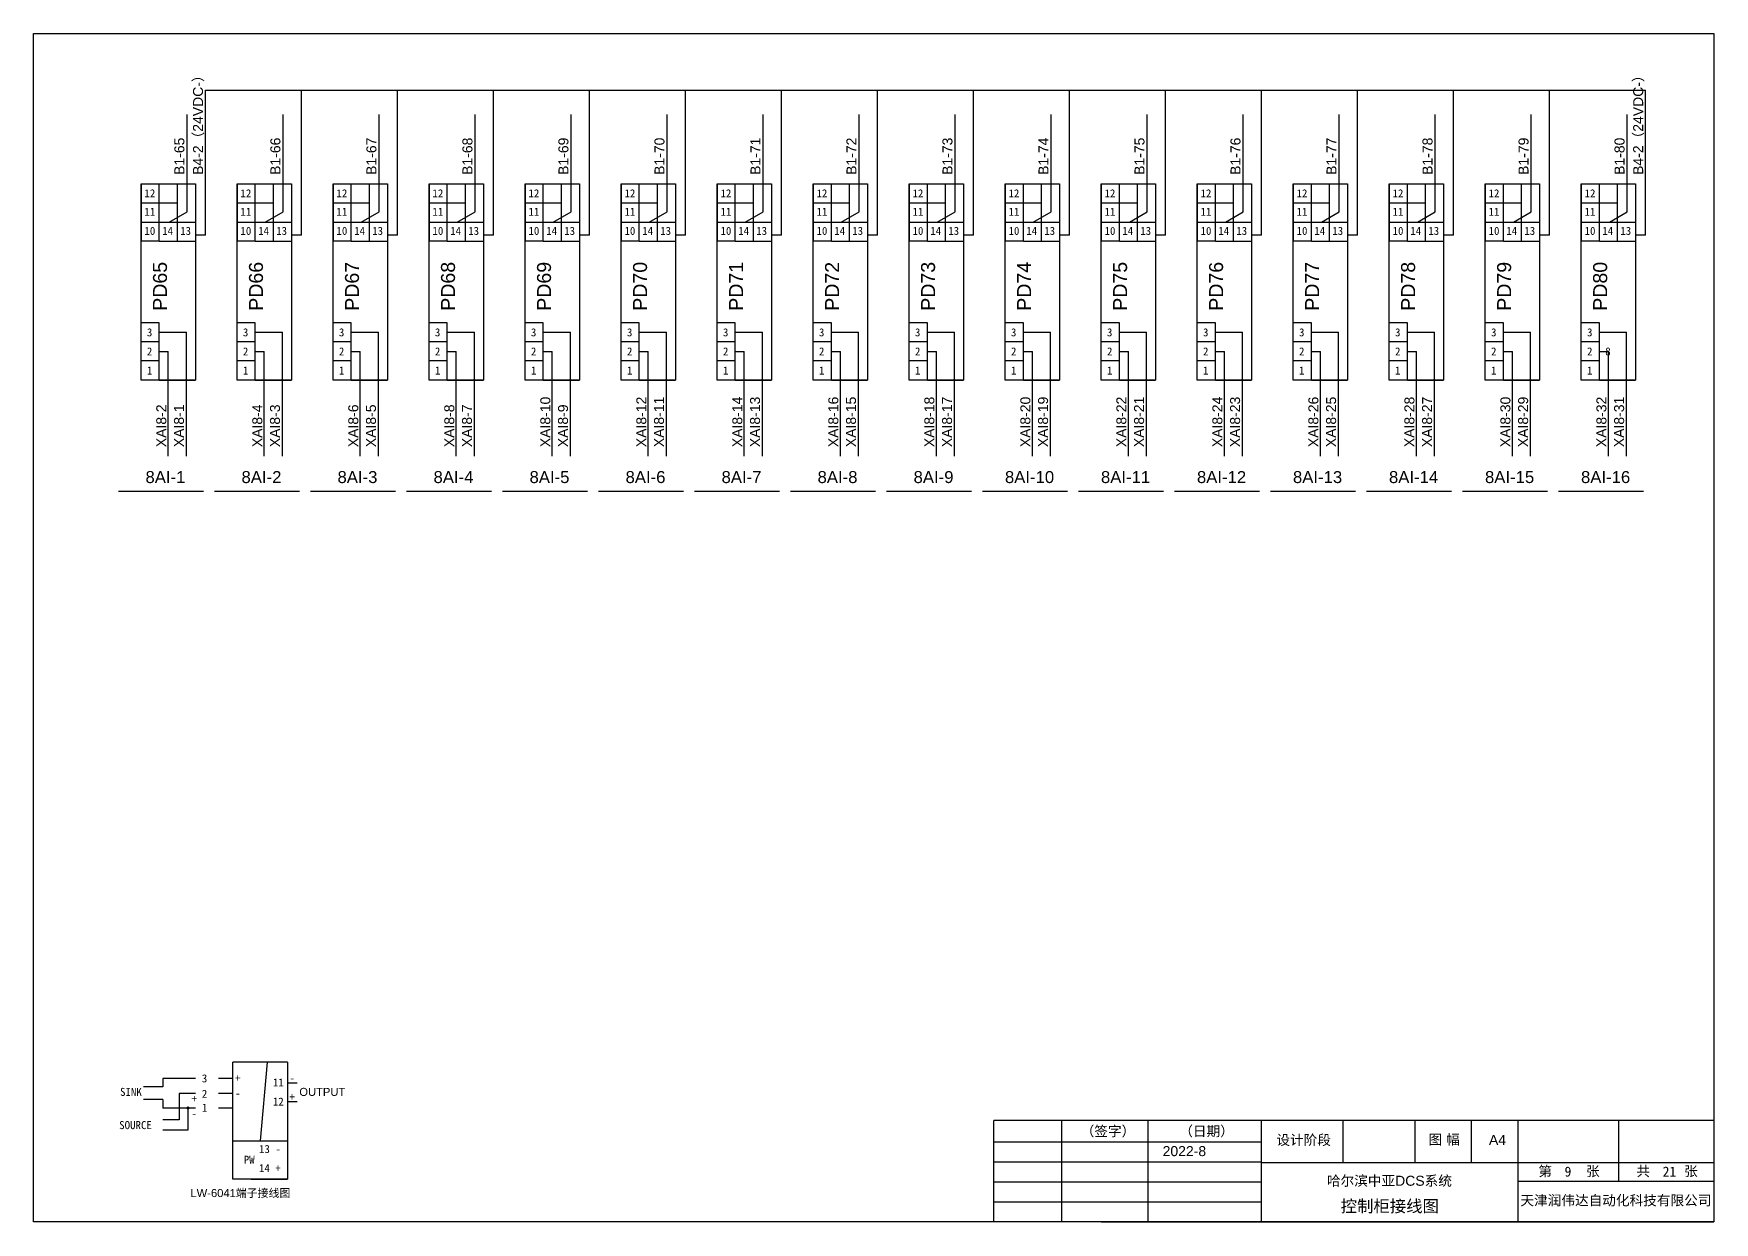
# Model space of a CAD drawing. Extents: x -156069 to -122631, y 9787 to 31117.
# Drawn here: x -146323 to -142122, y 16915 to 19887 of the extents above; entities that cross this region are included whole.
import ezdxf
from ezdxf.enums import TextEntityAlignment as Align

# ---------------------------------------------------------------- set-up
doc = ezdxf.new("R2010")
doc.units = 0
doc.layers.get('0').update_dxf_attribs({"linetype": 'CONTINUOUS'})
doc.layers.add('1', color=143, linetype='CONTINUOUS')
doc.layers.add('TEXT', color=3, linetype='CONTINUOUS')
doc.styles.add('Arial', font='arial.ttf')
doc.styles.get("Standard").update_dxf_attribs({"font": ''})
doc.styles.get('Standard').set_extended_font_data('SimSun')

msp = doc.modelspace()

# ---------------------------------------------------------------- linework, layer by layer
for p, q in [((-145893.85818, 19383.08503), (-145893.85818, 19745.65428)), ((-145893.85818, 19745.65428), (-142293.85818, 19745.65428)), ((-145653.85818, 19383.08503), (-145653.85818, 19745.65428)), ((-145413.85818, 19383.08503), (-145413.85818, 19745.65428)), ((-145173.85818, 19383.08503), (-145173.85818, 19745.65428)), ((-144933.85818, 19383.08503), (-144933.85818, 19745.65428)), ((-144693.85818, 19383.08503), (-144693.85818, 19745.65428)), ((-144453.85818, 19383.08503), (-144453.85818, 19745.65428)), ((-144213.85818, 19383.08503), (-144213.85818, 19745.65428)), ((-143973.85818, 19383.08503), (-143973.85818, 19745.65428)), ((-143733.85818, 19383.08503), (-143733.85818, 19745.65428)), ((-143493.85818, 19383.08503), (-143493.85818, 19745.65428)), ((-143253.85818, 19383.08503), (-143253.85818, 19745.65428)), ((-143013.85818, 19383.08503), (-143013.85818, 19745.65428)), ((-142773.85818, 19383.08503), (-142773.85818, 19745.65428)), ((-142533.85818, 19383.08503), (-142533.85818, 19745.65428)), ((-142293.85818, 19383.08503), (-142293.85818, 19745.65428)), ((-145939.46613, 19441.32991), (-145939.46613, 19684.66827)), ((-145699.46613, 19441.32991), (-145699.46613, 19684.66827)), ((-145459.46613, 19441.32991), (-145459.46613, 19684.66827)), ((-145219.46613, 19441.32991), (-145219.46613, 19684.66827)), ((-144979.46613, 19441.32991), (-144979.46613, 19684.66827)), ((-144739.46613, 19441.32991), (-144739.46613, 19684.66827)), ((-144499.46613, 19441.32991), (-144499.46613, 19684.66827)), ((-144259.46613, 19441.32991), (-144259.46613, 19684.66827)), ((-144019.46613, 19441.32991), (-144019.46613, 19684.66827)), ((-143779.46613, 19441.32991), (-143779.46613, 19684.66827)), ((-143539.46613, 19441.32991), (-143539.46613, 19684.66827)), ((-143299.46613, 19441.32991), (-143299.46613, 19684.66827)), ((-143059.46613, 19441.32991), (-143059.46613, 19684.66827)), ((-142819.46613, 19441.32991), (-142819.46613, 19684.66827)), ((-142579.46613, 19441.32991), (-142579.46613, 19684.66827)), ((-142339.46613, 19441.32991), (-142339.46613, 19684.66827)), ((-145984.32662, 19415.59382), (-145939.46613, 19441.32991)), ((-145744.32662, 19415.59382), (-145699.46613, 19441.32991)), ((-145504.32662, 19415.59382), (-145459.46613, 19441.32991)), ((-145264.32662, 19415.59382), (-145219.46613, 19441.32991)), ((-145024.32662, 19415.59382), (-144979.46613, 19441.32991)), ((-144784.32662, 19415.59382), (-144739.46613, 19441.32991)), ((-144544.32662, 19415.59382), (-144499.46613, 19441.32991)), ((-144304.32662, 19415.59382), (-144259.46613, 19441.32991)), ((-144064.32662, 19415.59382), (-144019.46613, 19441.32991)), ((-143824.32662, 19415.59382), (-143779.46613, 19441.32991)), ((-143584.32662, 19415.59382), (-143539.46613, 19441.32991)), ((-143344.32662, 19415.59382), (-143299.46613, 19441.32991)), ((-143104.32662, 19415.59382), (-143059.46613, 19441.32991)), ((-142864.32662, 19415.59382), (-142819.46613, 19441.32991)), ((-142624.32662, 19415.59382), (-142579.46613, 19441.32991)), ((-142384.32662, 19415.59382), (-142339.46613, 19441.32991)), ((-145893.85818, 19383.08503), (-145918.33786, 19383.08503)), ((-145653.85818, 19383.08503), (-145678.33786, 19383.08503)), ((-145413.85818, 19383.08503), (-145438.33786, 19383.08503)), ((-145173.85818, 19383.08503), (-145198.33786, 19383.08503)), ((-144933.85818, 19383.08503), (-144958.33786, 19383.08503)), ((-144693.85818, 19383.08503), (-144718.33786, 19383.08503)), ((-144453.85818, 19383.08503), (-144478.33786, 19383.08503)), ((-144213.85818, 19383.08503), (-144238.33786, 19383.08503)), ((-143973.85818, 19383.08503), (-143998.33786, 19383.08503)), ((-143733.85818, 19383.08503), (-143758.33786, 19383.08503)), ((-143493.85818, 19383.08503), (-143518.33786, 19383.08503)), ((-143253.85818, 19383.08503), (-143278.33786, 19383.08503)), ((-143013.85818, 19383.08503), (-143038.33786, 19383.08503)), ((-142773.85818, 19383.08503), (-142798.33786, 19383.08503)), ((-142533.85818, 19383.08503), (-142558.33786, 19383.08503)), ((-142293.85818, 19383.08503), (-142318.33786, 19383.08503)), ((-146009.80574, 19140.02792), (-145941.14169, 19140.02792)), ((-145941.14169, 18830.63491), (-145941.14169, 19140.02792)), ((-145769.80574, 19140.02792), (-145701.14169, 19140.02792)), ((-145701.14169, 18830.63491), (-145701.14169, 19140.02792)), ((-145529.80574, 19140.02792), (-145461.14169, 19140.02792)), ((-145461.14169, 18830.63491), (-145461.14169, 19140.02792)), ((-145289.80574, 19140.02792), (-145221.14169, 19140.02792)), ((-145221.14169, 18830.63491), (-145221.14169, 19140.02792)), ((-145049.80574, 19140.02792), (-144981.14169, 19140.02792)), ((-144981.14169, 18830.63491), (-144981.14169, 19140.02792)), ((-144809.80574, 19140.02792), (-144741.14169, 19140.02792)), ((-144741.14169, 18830.63491), (-144741.14169, 19140.02792)), ((-144569.80574, 19140.02792), (-144501.14169, 19140.02792)), ((-144501.14169, 18830.63491), (-144501.14169, 19140.02792)), ((-144329.80574, 19140.02792), (-144261.14169, 19140.02792)), ((-144261.14169, 18830.63491), (-144261.14169, 19140.02792)), ((-144089.80574, 19140.02792), (-144021.14169, 19140.02792)), ((-144021.14169, 18830.63491), (-144021.14169, 19140.02792)), ((-143849.80574, 19140.02792), (-143781.14169, 19140.02792)), ((-143781.14169, 18830.63491), (-143781.14169, 19140.02792)), ((-143609.80574, 19140.02792), (-143541.14169, 19140.02792)), ((-143541.14169, 18830.63491), (-143541.14169, 19140.02792)), ((-143369.80574, 19140.02792), (-143301.14169, 19140.02792)), ((-143301.14169, 18830.63491), (-143301.14169, 19140.02792)), ((-143129.80574, 19140.02792), (-143061.14169, 19140.02792)), ((-143061.14169, 18830.63491), (-143061.14169, 19140.02792)), ((-142889.80574, 19140.02792), (-142821.14169, 19140.02792)), ((-142821.14169, 18830.63491), (-142821.14169, 19140.02792)), ((-142649.80574, 19140.02792), (-142581.14169, 19140.02792)), ((-142581.14169, 18830.63491), (-142581.14169, 19140.02792)), ((-142409.80574, 19140.02792), (-142341.14169, 19140.02792)), ((-142341.14169, 18830.63491), (-142341.14169, 19140.02792)), ((-146009.24983, 19092.22886), (-145986.74983, 19092.22886)), ((-145986.74983, 18830.63491), (-145986.74983, 19092.22886)), ((-145769.24983, 19092.22886), (-145746.74983, 19092.22886)), ((-145746.74983, 18830.63491), (-145746.74983, 19092.22886)), ((-145529.24983, 19092.22886), (-145506.74983, 19092.22886)), ((-145506.74983, 18830.63491), (-145506.74983, 19092.22886)), ((-145289.24983, 19092.22886), (-145266.74983, 19092.22886)), ((-145266.74983, 18830.63491), (-145266.74983, 19092.22886)), ((-145049.24983, 19092.22886), (-145026.74983, 19092.22886)), ((-145026.74983, 18830.63491), (-145026.74983, 19092.22886)), ((-144809.24983, 19092.22886), (-144786.74983, 19092.22886)), ((-144786.74983, 18830.63491), (-144786.74983, 19092.22886)), ((-144569.24983, 19092.22886), (-144546.74983, 19092.22886)), ((-144546.74983, 18830.63491), (-144546.74983, 19092.22886)), ((-144329.24983, 19092.22886), (-144306.74983, 19092.22886)), ((-144306.74983, 18830.63491), (-144306.74983, 19092.22886)), ((-144089.24983, 19092.22886), (-144066.74983, 19092.22886)), ((-144066.74983, 18830.63491), (-144066.74983, 19092.22886)), ((-143849.24983, 19092.22886), (-143826.74983, 19092.22886)), ((-143826.74983, 18830.63491), (-143826.74983, 19092.22886)), ((-143609.24983, 19092.22886), (-143586.74983, 19092.22886)), ((-143586.74983, 18830.63491), (-143586.74983, 19092.22886)), ((-143369.24983, 19092.22886), (-143346.74983, 19092.22886)), ((-143346.74983, 18830.63491), (-143346.74983, 19092.22886)), ((-143129.24983, 19092.22886), (-143106.74983, 19092.22886)), ((-143106.74983, 18830.63491), (-143106.74983, 19092.22886)), ((-142889.24983, 19092.22886), (-142866.74983, 19092.22886)), ((-142866.74983, 18830.63491), (-142866.74983, 19092.22886)), ((-142649.24983, 19092.22886), (-142626.74983, 19092.22886)), ((-142626.74983, 18830.63491), (-142626.74983, 19092.22886)), ((-142409.24983, 19092.22886), (-142386.74983, 19092.22886)), ((-142386.74983, 18830.63491), (-142386.74983, 19092.22886)), ((-146111.41248, 18743.03828), (-145898.85109, 18743.03828)), ((-145871.41248, 18743.03828), (-145658.85109, 18743.03828)), ((-145631.41248, 18743.03828), (-145418.85109, 18743.03828)), ((-145391.41248, 18743.03828), (-145178.85109, 18743.03828)), ((-145151.41248, 18743.03828), (-144938.85109, 18743.03828)), ((-144911.41248, 18743.03828), (-144698.85109, 18743.03828)), ((-144671.41248, 18743.03828), (-144458.85109, 18743.03828)), ((-144431.41248, 18743.03828), (-144218.85109, 18743.03828)), ((-144191.41248, 18743.03828), (-143978.85109, 18743.03828)), ((-143951.41248, 18743.03828), (-143738.85109, 18743.03828)), ((-143711.41248, 18743.03828), (-143498.85109, 18743.03828)), ((-143471.41248, 18743.03828), (-143258.85109, 18743.03828)), ((-143231.41248, 18743.03828), (-143018.85109, 18743.03828)), ((-142991.41248, 18743.03828), (-142778.85109, 18743.03828)), ((-142751.41248, 18743.03828), (-142538.85109, 18743.03828)), ((-142511.41248, 18743.03828), (-142298.85109, 18743.03828)), ((-145739.31183, 17315.34904), (-145757.02937, 17118.88855)), ((-145918.8701, 17274.91298), (-145999.98618, 17274.91298)), ((-145999.98618, 17274.91298), (-145999.98618, 17253.99851)), ((-145825.13742, 17274.91298), (-145861.3993, 17274.91298)), ((-145999.98618, 17253.99851), (-146048.61495, 17253.99851)), ((-145999.98618, 17253.99851), (-145999.98618, 17253.99851)), ((-145918.8701, 17237.58731), (-145959.31477, 17237.58731)), ((-145959.31477, 17237.58731), (-145959.31477, 17171.87147)), ((-145825.13742, 17237.58731), (-145861.3993, 17237.58731)), ((-145664.13772, 17263.49288), (-145688.6174, 17263.49288)), ((-145999.98618, 17221.9538), (-146048.61495, 17221.9538)), ((-145999.98618, 17221.9538), (-145999.98618, 17201.03933)), ((-145918.8701, 17201.03933), (-145999.98618, 17201.03933)), ((-145937.43774, 17201.03933), (-145937.43774, 17145.37875)), ((-145825.13742, 17201.03933), (-145861.3993, 17201.03933)), ((-145664.13772, 17216.67729), (-145688.6174, 17216.67729)), ((-145959.31477, 17171.87147), (-145999.98618, 17171.87147)), ((-145937.43774, 17145.37875), (-145999.98618, 17145.37875)), ((-145825.13742, 17118.88855), (-145688.92133, 17118.88855))]:
    msp.add_line(p, q)
at = {"color": 1}
for p, q in [((-146054.85787, 19511.19195), (-146054.85787, 19463.39289)), ((-146054.85787, 19020.53027), (-146054.85787, 19511.19195)), ((-146054.85787, 19511.19195), (-145918.64178, 19511.19195)), ((-146009.24983, 19463.39289), (-146009.24983, 19511.19195)), ((-145963.64178, 19367.79476), (-145963.64178, 19511.19195)), ((-145918.64178, 19511.19195), (-145918.64178, 19020.53027)), ((-145814.85787, 19511.19195), (-145814.85787, 19463.39289)), ((-145814.85787, 19020.53027), (-145814.85787, 19511.19195)), ((-145814.85787, 19511.19195), (-145678.64178, 19511.19195)), ((-145769.24983, 19463.39289), (-145769.24983, 19511.19195)), ((-145723.64178, 19367.79476), (-145723.64178, 19511.19195)), ((-145678.64178, 19511.19195), (-145678.64178, 19020.53027)), ((-145574.85787, 19511.19195), (-145574.85787, 19463.39289)), ((-145574.85787, 19020.53027), (-145574.85787, 19511.19195)), ((-145574.85787, 19511.19195), (-145438.64178, 19511.19195)), ((-145529.24983, 19463.39289), (-145529.24983, 19511.19195)), ((-145483.64178, 19367.79476), (-145483.64178, 19511.19195)), ((-145438.64178, 19511.19195), (-145438.64178, 19020.53027)), ((-145334.85787, 19511.19195), (-145334.85787, 19463.39289)), ((-145334.85787, 19020.53027), (-145334.85787, 19511.19195)), ((-145334.85787, 19511.19195), (-145198.64178, 19511.19195)), ((-145289.24983, 19463.39289), (-145289.24983, 19511.19195)), ((-145243.64178, 19367.79476), (-145243.64178, 19511.19195)), ((-145198.64178, 19511.19195), (-145198.64178, 19020.53027)), ((-145094.85787, 19511.19195), (-145094.85787, 19463.39289)), ((-145094.85787, 19020.53027), (-145094.85787, 19511.19195)), ((-145094.85787, 19511.19195), (-144958.64178, 19511.19195)), ((-145049.24983, 19463.39289), (-145049.24983, 19511.19195)), ((-145003.64178, 19367.79476), (-145003.64178, 19511.19195)), ((-144958.64178, 19511.19195), (-144958.64178, 19020.53027)), ((-144854.85787, 19511.19195), (-144854.85787, 19463.39289)), ((-144854.85787, 19020.53027), (-144854.85787, 19511.19195)), ((-144854.85787, 19511.19195), (-144718.64178, 19511.19195)), ((-144809.24983, 19463.39289), (-144809.24983, 19511.19195)), ((-144763.64178, 19367.79476), (-144763.64178, 19511.19195)), ((-144718.64178, 19511.19195), (-144718.64178, 19020.53027)), ((-144614.85787, 19511.19195), (-144614.85787, 19463.39289)), ((-144614.85787, 19020.53027), (-144614.85787, 19511.19195)), ((-144614.85787, 19511.19195), (-144478.64178, 19511.19195)), ((-144569.24983, 19463.39289), (-144569.24983, 19511.19195)), ((-144523.64178, 19367.79476), (-144523.64178, 19511.19195)), ((-144478.64178, 19511.19195), (-144478.64178, 19020.53027)), ((-144374.85787, 19511.19195), (-144374.85787, 19463.39289)), ((-144374.85787, 19020.53027), (-144374.85787, 19511.19195)), ((-144374.85787, 19511.19195), (-144238.64178, 19511.19195)), ((-144329.24983, 19463.39289), (-144329.24983, 19511.19195)), ((-144283.64178, 19367.79476), (-144283.64178, 19511.19195)), ((-144238.64178, 19511.19195), (-144238.64178, 19020.53027)), ((-144134.85787, 19511.19195), (-144134.85787, 19463.39289)), ((-144134.85787, 19020.53027), (-144134.85787, 19511.19195)), ((-144134.85787, 19511.19195), (-143998.64178, 19511.19195)), ((-144089.24983, 19463.39289), (-144089.24983, 19511.19195)), ((-144043.64178, 19367.79476), (-144043.64178, 19511.19195)), ((-143998.64178, 19511.19195), (-143998.64178, 19020.53027)), ((-143894.85787, 19511.19195), (-143894.85787, 19463.39289)), ((-143894.85787, 19020.53027), (-143894.85787, 19511.19195)), ((-143894.85787, 19511.19195), (-143758.64178, 19511.19195)), ((-143849.24983, 19463.39289), (-143849.24983, 19511.19195)), ((-143803.64178, 19367.79476), (-143803.64178, 19511.19195)), ((-143758.64178, 19511.19195), (-143758.64178, 19020.53027)), ((-143654.85787, 19511.19195), (-143654.85787, 19463.39289)), ((-143654.85787, 19020.53027), (-143654.85787, 19511.19195)), ((-143654.85787, 19511.19195), (-143518.64178, 19511.19195)), ((-143609.24983, 19463.39289), (-143609.24983, 19511.19195)), ((-143563.64178, 19367.79476), (-143563.64178, 19511.19195)), ((-143518.64178, 19511.19195), (-143518.64178, 19020.53027)), ((-143414.85787, 19511.19195), (-143414.85787, 19463.39289)), ((-143414.85787, 19020.53027), (-143414.85787, 19511.19195)), ((-143414.85787, 19511.19195), (-143278.64178, 19511.19195)), ((-143369.24983, 19463.39289), (-143369.24983, 19511.19195)), ((-143323.64178, 19367.79476), (-143323.64178, 19511.19195)), ((-143278.64178, 19511.19195), (-143278.64178, 19020.53027)), ((-143174.85787, 19511.19195), (-143174.85787, 19463.39289)), ((-143174.85787, 19020.53027), (-143174.85787, 19511.19195)), ((-143174.85787, 19511.19195), (-143038.64178, 19511.19195)), ((-143129.24983, 19463.39289), (-143129.24983, 19511.19195)), ((-143083.64178, 19367.79476), (-143083.64178, 19511.19195)), ((-143038.64178, 19511.19195), (-143038.64178, 19020.53027)), ((-142934.85787, 19511.19195), (-142934.85787, 19463.39289)), ((-142934.85787, 19020.53027), (-142934.85787, 19511.19195)), ((-142934.85787, 19511.19195), (-142798.64178, 19511.19195)), ((-142889.24983, 19463.39289), (-142889.24983, 19511.19195)), ((-142843.64178, 19367.79476), (-142843.64178, 19511.19195)), ((-142798.64178, 19511.19195), (-142798.64178, 19020.53027)), ((-142694.85787, 19511.19195), (-142694.85787, 19463.39289)), ((-142694.85787, 19020.53027), (-142694.85787, 19511.19195)), ((-142694.85787, 19511.19195), (-142558.64178, 19511.19195)), ((-142649.24983, 19463.39289), (-142649.24983, 19511.19195)), ((-142603.64178, 19367.79476), (-142603.64178, 19511.19195)), ((-142558.64178, 19511.19195), (-142558.64178, 19020.53027)), ((-142454.85787, 19511.19195), (-142454.85787, 19463.39289)), ((-142454.85787, 19020.53027), (-142454.85787, 19511.19195)), ((-142454.85787, 19511.19195), (-142318.64178, 19511.19195)), ((-142409.24983, 19463.39289), (-142409.24983, 19511.19195)), ((-142363.64178, 19367.79476), (-142363.64178, 19511.19195)), ((-142318.64178, 19511.19195), (-142318.64178, 19020.53027)), ((-146054.85787, 19463.39289), (-146054.85787, 19367.79476)), ((-146054.85787, 19463.39289), (-146009.24983, 19463.39289)), ((-146009.24983, 19367.79476), (-146009.24983, 19463.39289)), ((-146009.24983, 19463.39289), (-145963.64178, 19463.39289)), ((-145814.85787, 19463.39289), (-145814.85787, 19367.79476)), ((-145814.85787, 19463.39289), (-145769.24983, 19463.39289)), ((-145769.24983, 19367.79476), (-145769.24983, 19463.39289)), ((-145769.24983, 19463.39289), (-145723.64178, 19463.39289)), ((-145574.85787, 19463.39289), (-145574.85787, 19367.79476)), ((-145574.85787, 19463.39289), (-145529.24983, 19463.39289)), ((-145529.24983, 19367.79476), (-145529.24983, 19463.39289)), ((-145529.24983, 19463.39289), (-145483.64178, 19463.39289)), ((-145334.85787, 19463.39289), (-145334.85787, 19367.79476)), ((-145334.85787, 19463.39289), (-145289.24983, 19463.39289)), ((-145289.24983, 19367.79476), (-145289.24983, 19463.39289)), ((-145289.24983, 19463.39289), (-145243.64178, 19463.39289)), ((-145094.85787, 19463.39289), (-145094.85787, 19367.79476)), ((-145094.85787, 19463.39289), (-145049.24983, 19463.39289)), ((-145049.24983, 19367.79476), (-145049.24983, 19463.39289)), ((-145049.24983, 19463.39289), (-145003.64178, 19463.39289)), ((-144854.85787, 19463.39289), (-144854.85787, 19367.79476)), ((-144854.85787, 19463.39289), (-144809.24983, 19463.39289)), ((-144809.24983, 19367.79476), (-144809.24983, 19463.39289)), ((-144809.24983, 19463.39289), (-144763.64178, 19463.39289)), ((-144614.85787, 19463.39289), (-144614.85787, 19367.79476)), ((-144614.85787, 19463.39289), (-144569.24983, 19463.39289)), ((-144569.24983, 19367.79476), (-144569.24983, 19463.39289)), ((-144569.24983, 19463.39289), (-144523.64178, 19463.39289)), ((-144374.85787, 19463.39289), (-144374.85787, 19367.79476)), ((-144374.85787, 19463.39289), (-144329.24983, 19463.39289)), ((-144329.24983, 19367.79476), (-144329.24983, 19463.39289)), ((-144329.24983, 19463.39289), (-144283.64178, 19463.39289)), ((-144134.85787, 19463.39289), (-144134.85787, 19367.79476)), ((-144134.85787, 19463.39289), (-144089.24983, 19463.39289)), ((-144089.24983, 19367.79476), (-144089.24983, 19463.39289)), ((-144089.24983, 19463.39289), (-144043.64178, 19463.39289)), ((-143894.85787, 19463.39289), (-143894.85787, 19367.79476)), ((-143894.85787, 19463.39289), (-143849.24983, 19463.39289)), ((-143849.24983, 19367.79476), (-143849.24983, 19463.39289)), ((-143849.24983, 19463.39289), (-143803.64178, 19463.39289)), ((-143654.85787, 19463.39289), (-143654.85787, 19367.79476)), ((-143654.85787, 19463.39289), (-143609.24983, 19463.39289)), ((-143609.24983, 19367.79476), (-143609.24983, 19463.39289)), ((-143609.24983, 19463.39289), (-143563.64178, 19463.39289)), ((-143414.85787, 19463.39289), (-143414.85787, 19367.79476)), ((-143414.85787, 19463.39289), (-143369.24983, 19463.39289)), ((-143369.24983, 19367.79476), (-143369.24983, 19463.39289)), ((-143369.24983, 19463.39289), (-143323.64178, 19463.39289)), ((-143174.85787, 19463.39289), (-143174.85787, 19367.79476)), ((-143174.85787, 19463.39289), (-143129.24983, 19463.39289)), ((-143129.24983, 19367.79476), (-143129.24983, 19463.39289)), ((-143129.24983, 19463.39289), (-143083.64178, 19463.39289)), ((-142934.85787, 19463.39289), (-142934.85787, 19367.79476)), ((-142934.85787, 19463.39289), (-142889.24983, 19463.39289)), ((-142889.24983, 19367.79476), (-142889.24983, 19463.39289)), ((-142889.24983, 19463.39289), (-142843.64178, 19463.39289)), ((-142694.85787, 19463.39289), (-142694.85787, 19367.79476)), ((-142694.85787, 19463.39289), (-142649.24983, 19463.39289)), ((-142649.24983, 19367.79476), (-142649.24983, 19463.39289)), ((-142649.24983, 19463.39289), (-142603.64178, 19463.39289)), ((-142454.85787, 19463.39289), (-142454.85787, 19367.79476)), ((-142454.85787, 19463.39289), (-142409.24983, 19463.39289)), ((-142409.24983, 19367.79476), (-142409.24983, 19463.39289)), ((-142409.24983, 19463.39289), (-142363.64178, 19463.39289)), ((-146054.85787, 19415.59382), (-146009.24983, 19415.59382)), ((-146009.24983, 19415.59382), (-145918.64178, 19415.59382)), ((-145814.85787, 19415.59382), (-145769.24983, 19415.59382)), ((-145769.24983, 19415.59382), (-145678.64178, 19415.59382)), ((-145574.85787, 19415.59382), (-145529.24983, 19415.59382)), ((-145529.24983, 19415.59382), (-145438.64178, 19415.59382)), ((-145334.85787, 19415.59382), (-145289.24983, 19415.59382)), ((-145289.24983, 19415.59382), (-145198.64178, 19415.59382)), ((-145094.85787, 19415.59382), (-145049.24983, 19415.59382)), ((-145049.24983, 19415.59382), (-144958.64178, 19415.59382)), ((-144854.85787, 19415.59382), (-144809.24983, 19415.59382)), ((-144809.24983, 19415.59382), (-144718.64178, 19415.59382)), ((-144614.85787, 19415.59382), (-144569.24983, 19415.59382)), ((-144569.24983, 19415.59382), (-144478.64178, 19415.59382)), ((-144374.85787, 19415.59382), (-144329.24983, 19415.59382)), ((-144329.24983, 19415.59382), (-144238.64178, 19415.59382)), ((-144134.85787, 19415.59382), (-144089.24983, 19415.59382)), ((-144089.24983, 19415.59382), (-143998.64178, 19415.59382)), ((-143894.85787, 19415.59382), (-143849.24983, 19415.59382)), ((-143849.24983, 19415.59382), (-143758.64178, 19415.59382)), ((-143654.85787, 19415.59382), (-143609.24983, 19415.59382)), ((-143609.24983, 19415.59382), (-143518.64178, 19415.59382)), ((-143414.85787, 19415.59382), (-143369.24983, 19415.59382)), ((-143369.24983, 19415.59382), (-143278.64178, 19415.59382)), ((-143174.85787, 19415.59382), (-143129.24983, 19415.59382)), ((-143129.24983, 19415.59382), (-143038.64178, 19415.59382)), ((-142934.85787, 19415.59382), (-142889.24983, 19415.59382)), ((-142889.24983, 19415.59382), (-142798.64178, 19415.59382)), ((-142694.85787, 19415.59382), (-142649.24983, 19415.59382)), ((-142649.24983, 19415.59382), (-142558.64178, 19415.59382)), ((-142454.85787, 19415.59382), (-142409.24983, 19415.59382)), ((-142409.24983, 19415.59382), (-142318.64178, 19415.59382)), ((-146009.24983, 19367.79476), (-146054.85787, 19367.79476)), ((-146009.24983, 19367.79476), (-145918.64178, 19367.79476)), ((-145769.24983, 19367.79476), (-145814.85787, 19367.79476)), ((-145769.24983, 19367.79476), (-145678.64178, 19367.79476)), ((-145529.24983, 19367.79476), (-145574.85787, 19367.79476)), ((-145529.24983, 19367.79476), (-145438.64178, 19367.79476)), ((-145289.24983, 19367.79476), (-145334.85787, 19367.79476)), ((-145289.24983, 19367.79476), (-145198.64178, 19367.79476)), ((-145049.24983, 19367.79476), (-145094.85787, 19367.79476)), ((-145049.24983, 19367.79476), (-144958.64178, 19367.79476)), ((-144809.24983, 19367.79476), (-144854.85787, 19367.79476)), ((-144809.24983, 19367.79476), (-144718.64178, 19367.79476)), ((-144569.24983, 19367.79476), (-144614.85787, 19367.79476)), ((-144569.24983, 19367.79476), (-144478.64178, 19367.79476)), ((-144329.24983, 19367.79476), (-144374.85787, 19367.79476)), ((-144329.24983, 19367.79476), (-144238.64178, 19367.79476)), ((-144089.24983, 19367.79476), (-144134.85787, 19367.79476)), ((-144089.24983, 19367.79476), (-143998.64178, 19367.79476)), ((-143849.24983, 19367.79476), (-143894.85787, 19367.79476)), ((-143849.24983, 19367.79476), (-143758.64178, 19367.79476)), ((-143609.24983, 19367.79476), (-143654.85787, 19367.79476)), ((-143609.24983, 19367.79476), (-143518.64178, 19367.79476)), ((-143369.24983, 19367.79476), (-143414.85787, 19367.79476)), ((-143369.24983, 19367.79476), (-143278.64178, 19367.79476)), ((-143129.24983, 19367.79476), (-143174.85787, 19367.79476)), ((-143129.24983, 19367.79476), (-143038.64178, 19367.79476)), ((-142889.24983, 19367.79476), (-142934.85787, 19367.79476)), ((-142889.24983, 19367.79476), (-142798.64178, 19367.79476)), ((-142649.24983, 19367.79476), (-142694.85787, 19367.79476)), ((-142649.24983, 19367.79476), (-142558.64178, 19367.79476)), ((-142409.24983, 19367.79476), (-142454.85787, 19367.79476)), ((-142409.24983, 19367.79476), (-142318.64178, 19367.79476)), ((-146009.24983, 19163.92745), (-146054.85787, 19163.92745)), ((-146054.85787, 19116.12839), (-146054.85787, 19163.92745)), ((-146009.24983, 19116.12839), (-146009.24983, 19163.92745)), ((-145769.24983, 19163.92745), (-145814.85787, 19163.92745)), ((-145814.85787, 19116.12839), (-145814.85787, 19163.92745)), ((-145769.24983, 19116.12839), (-145769.24983, 19163.92745)), ((-145529.24983, 19163.92745), (-145574.85787, 19163.92745)), ((-145574.85787, 19116.12839), (-145574.85787, 19163.92745)), ((-145529.24983, 19116.12839), (-145529.24983, 19163.92745)), ((-145289.24983, 19163.92745), (-145334.85787, 19163.92745)), ((-145334.85787, 19116.12839), (-145334.85787, 19163.92745)), ((-145289.24983, 19116.12839), (-145289.24983, 19163.92745)), ((-145049.24983, 19163.92745), (-145094.85787, 19163.92745)), ((-145094.85787, 19116.12839), (-145094.85787, 19163.92745)), ((-145049.24983, 19116.12839), (-145049.24983, 19163.92745)), ((-144809.24983, 19163.92745), (-144854.85787, 19163.92745)), ((-144854.85787, 19116.12839), (-144854.85787, 19163.92745)), ((-144809.24983, 19116.12839), (-144809.24983, 19163.92745)), ((-144569.24983, 19163.92745), (-144614.85787, 19163.92745)), ((-144614.85787, 19116.12839), (-144614.85787, 19163.92745)), ((-144569.24983, 19116.12839), (-144569.24983, 19163.92745)), ((-144329.24983, 19163.92745), (-144374.85787, 19163.92745)), ((-144374.85787, 19116.12839), (-144374.85787, 19163.92745)), ((-144329.24983, 19116.12839), (-144329.24983, 19163.92745)), ((-144089.24983, 19163.92745), (-144134.85787, 19163.92745)), ((-144134.85787, 19116.12839), (-144134.85787, 19163.92745)), ((-144089.24983, 19116.12839), (-144089.24983, 19163.92745)), ((-143849.24983, 19163.92745), (-143894.85787, 19163.92745)), ((-143894.85787, 19116.12839), (-143894.85787, 19163.92745)), ((-143849.24983, 19116.12839), (-143849.24983, 19163.92745)), ((-143609.24983, 19163.92745), (-143654.85787, 19163.92745)), ((-143654.85787, 19116.12839), (-143654.85787, 19163.92745)), ((-143609.24983, 19116.12839), (-143609.24983, 19163.92745)), ((-143369.24983, 19163.92745), (-143414.85787, 19163.92745)), ((-143414.85787, 19116.12839), (-143414.85787, 19163.92745)), ((-143369.24983, 19116.12839), (-143369.24983, 19163.92745)), ((-143129.24983, 19163.92745), (-143174.85787, 19163.92745)), ((-143174.85787, 19116.12839), (-143174.85787, 19163.92745)), ((-143129.24983, 19116.12839), (-143129.24983, 19163.92745)), ((-142889.24983, 19163.92745), (-142934.85787, 19163.92745)), ((-142934.85787, 19116.12839), (-142934.85787, 19163.92745)), ((-142889.24983, 19116.12839), (-142889.24983, 19163.92745)), ((-142649.24983, 19163.92745), (-142694.85787, 19163.92745)), ((-142694.85787, 19116.12839), (-142694.85787, 19163.92745)), ((-142649.24983, 19116.12839), (-142649.24983, 19163.92745)), ((-142409.24983, 19163.92745), (-142454.85787, 19163.92745)), ((-142454.85787, 19116.12839), (-142454.85787, 19163.92745)), ((-142409.24983, 19116.12839), (-142409.24983, 19163.92745)), ((-146009.24983, 19116.12839), (-146054.85787, 19116.12839)), ((-146054.85787, 19068.32933), (-146054.85787, 19116.12839)), ((-146009.24983, 19116.12839), (-146054.85787, 19116.12839)), ((-146009.24983, 19116.12839), (-146054.85787, 19116.12839)), ((-146009.24983, 19068.32933), (-146009.24983, 19116.12839)), ((-145769.24983, 19116.12839), (-145814.85787, 19116.12839)), ((-145814.85787, 19068.32933), (-145814.85787, 19116.12839)), ((-145769.24983, 19116.12839), (-145814.85787, 19116.12839)), ((-145769.24983, 19116.12839), (-145814.85787, 19116.12839)), ((-145769.24983, 19116.12839), (-145814.85787, 19116.12839)), ((-145769.24983, 19068.32933), (-145769.24983, 19116.12839)), ((-145529.24983, 19116.12839), (-145574.85787, 19116.12839)), ((-145574.85787, 19068.32933), (-145574.85787, 19116.12839)), ((-145529.24983, 19116.12839), (-145574.85787, 19116.12839)), ((-145529.24983, 19116.12839), (-145574.85787, 19116.12839)), ((-145529.24983, 19116.12839), (-145574.85787, 19116.12839)), ((-145529.24983, 19068.32933), (-145529.24983, 19116.12839)), ((-145289.24983, 19116.12839), (-145334.85787, 19116.12839)), ((-145334.85787, 19068.32933), (-145334.85787, 19116.12839)), ((-145289.24983, 19116.12839), (-145334.85787, 19116.12839)), ((-145289.24983, 19116.12839), (-145334.85787, 19116.12839)), ((-145289.24983, 19116.12839), (-145334.85787, 19116.12839)), ((-145289.24983, 19068.32933), (-145289.24983, 19116.12839)), ((-145049.24983, 19116.12839), (-145094.85787, 19116.12839)), ((-145094.85787, 19068.32933), (-145094.85787, 19116.12839)), ((-145049.24983, 19116.12839), (-145094.85787, 19116.12839)), ((-145049.24983, 19116.12839), (-145094.85787, 19116.12839)), ((-145049.24983, 19116.12839), (-145094.85787, 19116.12839)), ((-145049.24983, 19068.32933), (-145049.24983, 19116.12839)), ((-144809.24983, 19116.12839), (-144854.85787, 19116.12839)), ((-144854.85787, 19068.32933), (-144854.85787, 19116.12839)), ((-144809.24983, 19116.12839), (-144854.85787, 19116.12839)), ((-144809.24983, 19116.12839), (-144854.85787, 19116.12839)), ((-144809.24983, 19116.12839), (-144854.85787, 19116.12839)), ((-144809.24983, 19068.32933), (-144809.24983, 19116.12839)), ((-144569.24983, 19116.12839), (-144614.85787, 19116.12839)), ((-144614.85787, 19068.32933), (-144614.85787, 19116.12839)), ((-144569.24983, 19116.12839), (-144614.85787, 19116.12839)), ((-144569.24983, 19116.12839), (-144614.85787, 19116.12839)), ((-144569.24983, 19116.12839), (-144614.85787, 19116.12839)), ((-144569.24983, 19068.32933), (-144569.24983, 19116.12839)), ((-144329.24983, 19116.12839), (-144374.85787, 19116.12839)), ((-144374.85787, 19068.32933), (-144374.85787, 19116.12839)), ((-144329.24983, 19116.12839), (-144374.85787, 19116.12839)), ((-144329.24983, 19116.12839), (-144374.85787, 19116.12839)), ((-144329.24983, 19116.12839), (-144374.85787, 19116.12839)), ((-144329.24983, 19068.32933), (-144329.24983, 19116.12839)), ((-144089.24983, 19116.12839), (-144134.85787, 19116.12839)), ((-144134.85787, 19068.32933), (-144134.85787, 19116.12839)), ((-144089.24983, 19116.12839), (-144134.85787, 19116.12839)), ((-144089.24983, 19116.12839), (-144134.85787, 19116.12839)), ((-144089.24983, 19116.12839), (-144134.85787, 19116.12839)), ((-144089.24983, 19068.32933), (-144089.24983, 19116.12839)), ((-143849.24983, 19116.12839), (-143894.85787, 19116.12839)), ((-143894.85787, 19068.32933), (-143894.85787, 19116.12839)), ((-143849.24983, 19116.12839), (-143894.85787, 19116.12839)), ((-143849.24983, 19116.12839), (-143894.85787, 19116.12839)), ((-143849.24983, 19116.12839), (-143894.85787, 19116.12839)), ((-143849.24983, 19068.32933), (-143849.24983, 19116.12839)), ((-143609.24983, 19116.12839), (-143654.85787, 19116.12839)), ((-143654.85787, 19068.32933), (-143654.85787, 19116.12839)), ((-143609.24983, 19116.12839), (-143654.85787, 19116.12839)), ((-143609.24983, 19116.12839), (-143654.85787, 19116.12839)), ((-143609.24983, 19116.12839), (-143654.85787, 19116.12839)), ((-143609.24983, 19068.32933), (-143609.24983, 19116.12839)), ((-143369.24983, 19116.12839), (-143414.85787, 19116.12839)), ((-143414.85787, 19068.32933), (-143414.85787, 19116.12839)), ((-143369.24983, 19116.12839), (-143414.85787, 19116.12839)), ((-143369.24983, 19116.12839), (-143414.85787, 19116.12839)), ((-143369.24983, 19116.12839), (-143414.85787, 19116.12839)), ((-143369.24983, 19068.32933), (-143369.24983, 19116.12839)), ((-143129.24983, 19116.12839), (-143174.85787, 19116.12839)), ((-143174.85787, 19068.32933), (-143174.85787, 19116.12839)), ((-143129.24983, 19116.12839), (-143174.85787, 19116.12839)), ((-143129.24983, 19116.12839), (-143174.85787, 19116.12839)), ((-143129.24983, 19116.12839), (-143174.85787, 19116.12839)), ((-143129.24983, 19068.32933), (-143129.24983, 19116.12839)), ((-142889.24983, 19116.12839), (-142934.85787, 19116.12839)), ((-142934.85787, 19068.32933), (-142934.85787, 19116.12839)), ((-142889.24983, 19116.12839), (-142934.85787, 19116.12839)), ((-142889.24983, 19116.12839), (-142934.85787, 19116.12839)), ((-142889.24983, 19116.12839), (-142934.85787, 19116.12839)), ((-142889.24983, 19068.32933), (-142889.24983, 19116.12839)), ((-142649.24983, 19116.12839), (-142694.85787, 19116.12839)), ((-142694.85787, 19068.32933), (-142694.85787, 19116.12839)), ((-142649.24983, 19116.12839), (-142694.85787, 19116.12839)), ((-142649.24983, 19116.12839), (-142694.85787, 19116.12839)), ((-142649.24983, 19116.12839), (-142694.85787, 19116.12839)), ((-142649.24983, 19068.32933), (-142649.24983, 19116.12839)), ((-142409.24983, 19116.12839), (-142454.85787, 19116.12839)), ((-142454.85787, 19068.32933), (-142454.85787, 19116.12839)), ((-142409.24983, 19116.12839), (-142454.85787, 19116.12839)), ((-142409.24983, 19116.12839), (-142454.85787, 19116.12839)), ((-142409.24983, 19116.12839), (-142454.85787, 19116.12839)), ((-142409.24983, 19068.32933), (-142409.24983, 19116.12839)), ((-146009.24983, 19068.32933), (-146054.85787, 19068.32933)), ((-146054.85787, 19020.53027), (-146054.85787, 19068.32933)), ((-146009.24983, 19068.32933), (-146054.85787, 19068.32933)), ((-146009.24983, 19020.53027), (-146009.24983, 19068.32933)), ((-145769.24983, 19068.32933), (-145814.85787, 19068.32933)), ((-145814.85787, 19020.53027), (-145814.85787, 19068.32933)), ((-145769.24983, 19068.32933), (-145814.85787, 19068.32933)), ((-145769.24983, 19020.53027), (-145769.24983, 19068.32933)), ((-145529.24983, 19068.32933), (-145574.85787, 19068.32933)), ((-145574.85787, 19020.53027), (-145574.85787, 19068.32933)), ((-145529.24983, 19068.32933), (-145574.85787, 19068.32933)), ((-145529.24983, 19020.53027), (-145529.24983, 19068.32933)), ((-145289.24983, 19068.32933), (-145334.85787, 19068.32933)), ((-145334.85787, 19020.53027), (-145334.85787, 19068.32933)), ((-145289.24983, 19068.32933), (-145334.85787, 19068.32933)), ((-145289.24983, 19020.53027), (-145289.24983, 19068.32933)), ((-145049.24983, 19068.32933), (-145094.85787, 19068.32933)), ((-145094.85787, 19020.53027), (-145094.85787, 19068.32933)), ((-145049.24983, 19068.32933), (-145094.85787, 19068.32933)), ((-145049.24983, 19020.53027), (-145049.24983, 19068.32933)), ((-144809.24983, 19068.32933), (-144854.85787, 19068.32933)), ((-144854.85787, 19020.53027), (-144854.85787, 19068.32933)), ((-144809.24983, 19068.32933), (-144854.85787, 19068.32933)), ((-144809.24983, 19020.53027), (-144809.24983, 19068.32933)), ((-144569.24983, 19068.32933), (-144614.85787, 19068.32933)), ((-144614.85787, 19020.53027), (-144614.85787, 19068.32933)), ((-144569.24983, 19068.32933), (-144614.85787, 19068.32933)), ((-144569.24983, 19020.53027), (-144569.24983, 19068.32933)), ((-144329.24983, 19068.32933), (-144374.85787, 19068.32933)), ((-144374.85787, 19020.53027), (-144374.85787, 19068.32933)), ((-144329.24983, 19068.32933), (-144374.85787, 19068.32933)), ((-144329.24983, 19020.53027), (-144329.24983, 19068.32933)), ((-144089.24983, 19068.32933), (-144134.85787, 19068.32933)), ((-144134.85787, 19020.53027), (-144134.85787, 19068.32933)), ((-144089.24983, 19068.32933), (-144134.85787, 19068.32933)), ((-144089.24983, 19020.53027), (-144089.24983, 19068.32933)), ((-143849.24983, 19068.32933), (-143894.85787, 19068.32933)), ((-143894.85787, 19020.53027), (-143894.85787, 19068.32933)), ((-143849.24983, 19068.32933), (-143894.85787, 19068.32933)), ((-143849.24983, 19020.53027), (-143849.24983, 19068.32933)), ((-143609.24983, 19068.32933), (-143654.85787, 19068.32933)), ((-143654.85787, 19020.53027), (-143654.85787, 19068.32933)), ((-143609.24983, 19068.32933), (-143654.85787, 19068.32933)), ((-143609.24983, 19020.53027), (-143609.24983, 19068.32933)), ((-143369.24983, 19068.32933), (-143414.85787, 19068.32933)), ((-143414.85787, 19020.53027), (-143414.85787, 19068.32933)), ((-143369.24983, 19068.32933), (-143414.85787, 19068.32933)), ((-143369.24983, 19020.53027), (-143369.24983, 19068.32933)), ((-143129.24983, 19068.32933), (-143174.85787, 19068.32933)), ((-143174.85787, 19020.53027), (-143174.85787, 19068.32933)), ((-143129.24983, 19068.32933), (-143174.85787, 19068.32933)), ((-143129.24983, 19020.53027), (-143129.24983, 19068.32933)), ((-142889.24983, 19068.32933), (-142934.85787, 19068.32933)), ((-142934.85787, 19020.53027), (-142934.85787, 19068.32933)), ((-142889.24983, 19068.32933), (-142934.85787, 19068.32933)), ((-142889.24983, 19020.53027), (-142889.24983, 19068.32933)), ((-142649.24983, 19068.32933), (-142694.85787, 19068.32933)), ((-142694.85787, 19020.53027), (-142694.85787, 19068.32933)), ((-142649.24983, 19068.32933), (-142694.85787, 19068.32933)), ((-142649.24983, 19020.53027), (-142649.24983, 19068.32933)), ((-142409.24983, 19068.32933), (-142454.85787, 19068.32933)), ((-142454.85787, 19020.53027), (-142454.85787, 19068.32933)), ((-142409.24983, 19068.32933), (-142454.85787, 19068.32933)), ((-142409.24983, 19020.53027), (-142409.24983, 19068.32933)), ((-146009.24983, 19020.53027), (-146054.85787, 19020.53027)), ((-145918.64178, 19020.53027), (-146054.85787, 19020.53027)), ((-146009.24983, 19020.53027), (-145918.64178, 19020.53027)), ((-145769.24983, 19020.53027), (-145814.85787, 19020.53027)), ((-145678.64178, 19020.53027), (-145814.85787, 19020.53027)), ((-145769.24983, 19020.53027), (-145678.64178, 19020.53027)), ((-145529.24983, 19020.53027), (-145574.85787, 19020.53027)), ((-145438.64178, 19020.53027), (-145574.85787, 19020.53027)), ((-145529.24983, 19020.53027), (-145438.64178, 19020.53027)), ((-145289.24983, 19020.53027), (-145334.85787, 19020.53027)), ((-145198.64178, 19020.53027), (-145334.85787, 19020.53027)), ((-145289.24983, 19020.53027), (-145198.64178, 19020.53027)), ((-145049.24983, 19020.53027), (-145094.85787, 19020.53027)), ((-144958.64178, 19020.53027), (-145094.85787, 19020.53027)), ((-145049.24983, 19020.53027), (-144958.64178, 19020.53027)), ((-144809.24983, 19020.53027), (-144854.85787, 19020.53027)), ((-144718.64178, 19020.53027), (-144854.85787, 19020.53027)), ((-144809.24983, 19020.53027), (-144718.64178, 19020.53027)), ((-144569.24983, 19020.53027), (-144614.85787, 19020.53027)), ((-144478.64178, 19020.53027), (-144614.85787, 19020.53027)), ((-144569.24983, 19020.53027), (-144478.64178, 19020.53027)), ((-144329.24983, 19020.53027), (-144374.85787, 19020.53027)), ((-144238.64178, 19020.53027), (-144374.85787, 19020.53027)), ((-144329.24983, 19020.53027), (-144238.64178, 19020.53027)), ((-144089.24983, 19020.53027), (-144134.85787, 19020.53027)), ((-143998.64178, 19020.53027), (-144134.85787, 19020.53027)), ((-144089.24983, 19020.53027), (-143998.64178, 19020.53027)), ((-143849.24983, 19020.53027), (-143894.85787, 19020.53027)), ((-143758.64178, 19020.53027), (-143894.85787, 19020.53027)), ((-143849.24983, 19020.53027), (-143758.64178, 19020.53027)), ((-143609.24983, 19020.53027), (-143654.85787, 19020.53027)), ((-143518.64178, 19020.53027), (-143654.85787, 19020.53027)), ((-143609.24983, 19020.53027), (-143518.64178, 19020.53027)), ((-143369.24983, 19020.53027), (-143414.85787, 19020.53027)), ((-143278.64178, 19020.53027), (-143414.85787, 19020.53027)), ((-143369.24983, 19020.53027), (-143278.64178, 19020.53027)), ((-143129.24983, 19020.53027), (-143174.85787, 19020.53027)), ((-143038.64178, 19020.53027), (-143174.85787, 19020.53027)), ((-143129.24983, 19020.53027), (-143038.64178, 19020.53027)), ((-142889.24983, 19020.53027), (-142934.85787, 19020.53027)), ((-142798.64178, 19020.53027), (-142934.85787, 19020.53027)), ((-142889.24983, 19020.53027), (-142798.64178, 19020.53027)), ((-142649.24983, 19020.53027), (-142694.85787, 19020.53027)), ((-142558.64178, 19020.53027), (-142694.85787, 19020.53027)), ((-142649.24983, 19020.53027), (-142558.64178, 19020.53027)), ((-142409.24983, 19020.53027), (-142454.85787, 19020.53027)), ((-142318.64178, 19020.53027), (-142454.85787, 19020.53027)), ((-142409.24983, 19020.53027), (-142318.64178, 19020.53027)), ((-145825.13742, 17023.29042), (-145825.13742, 17315.34904)), ((-145688.92133, 17315.34904), (-145825.13742, 17315.34904)), ((-145688.92133, 17315.34904), (-145688.92133, 17023.29042)), ((-145825.13742, 17071.08949), (-145825.13742, 17118.88855)), ((-145825.13742, 17023.29042), (-145825.13742, 17071.08949)), ((-145779.52937, 17023.29042), (-145825.13742, 17023.29042)), ((-145688.92133, 17023.29042), (-145825.13742, 17023.29042)), ((-145779.52937, 17023.29042), (-145688.92133, 17023.29042))]:
    msp.add_line(p, q, dxfattribs=at)
at = {"layer": '1'}
for p, q in [((-146323.35252, 19886.6219), (-142123.35254, 19886.6219)), ((-146323.35252, 16916.62189), (-146323.35252, 19886.6219)), ((-142123.35254, 19886.6219), (-142123.35254, 16916.62189)), ((-143754.20212, 17170.09574), (-143754.20212, 16915.79723)), ((-143537.83086, 17170.09574), (-143537.83086, 16915.79723)), ((-143254.41108, 17170.09574), (-143254.41108, 16915.79723)), ((-143050.91306, 17170.09574), (-143050.91306, 17065.1886)), ((-142870.28527, 17170.09574), (-142870.28527, 17065.1886)), ((-142729.51433, 17170.09574), (-142729.51433, 17065.1886)), ((-142612.89937, 17170.09574), (-142612.89937, 16915.79723)), ((-142361.69154, 17170.09574), (-142361.69154, 17017.33048)), ((-143923.35259, 17116.62189), (-143254.41108, 17116.62189)), ((-143923.35259, 17066.62189), (-143254.41108, 17066.62189)), ((-143254.41108, 17065.1886), (-142508.88827, 17065.1886)), ((-142510.15288, 17065.1886), (-142123.35254, 17065.1886)), ((-143923.35259, 17016.62189), (-143254.41108, 17016.62189)), ((-142123.35254, 17017.33048), (-142612.89937, 17017.33048)), ((-143923.35259, 16966.62189), (-143254.41108, 16966.62189)), ((-142123.35254, 16916.62189), (-146323.35252, 16916.62189)), ((-143654.77749, 16916.62189), (-143923.35259, 16916.6219)), ((-143654.77749, 16916.62189), (-142123.35254, 16916.62189))]:
    msp.add_line(p, q, dxfattribs=at)
at = {"layer": '1', "const_width": 3}
for points in [[(-143923.35259, 17170.09574), (-142123.35254, 17170.09574)], [(-143923.35259, 16916.6219), (-143923.35259, 17170.09574)]]:
    msp.add_lwpolyline(points, dxfattribs=at)
at = {"layer": 'TEXT', "const_width": 3.9501}
msp.add_lwpolyline([(-145937.43774, 17203.01438, 1), (-145937.43774, 17199.06428, 1)], format="xyb", close=True, dxfattribs=at)

# ---------------------------------------------------------------- texts
at = {"color": 3, "style": 'Arial'}
for s, p in [('B4-2（24VDC-）', (-145899.85348, 19533.4549)), ('B4-2（24VDC-）', (-142299.85348, 19533.4549)), ('B1-65', (-145946.47863, 19533.4549)), ('B1-66', (-145706.47863, 19533.4549)), ('B1-67', (-145466.47863, 19533.4549)), ('B1-68', (-145226.47863, 19533.4549)), ('B1-69', (-144986.47863, 19533.4549)), ('B1-70', (-144746.47863, 19533.4549)), ('B1-71', (-144506.47863, 19533.4549)), ('B1-72', (-144266.47863, 19533.4549)), ('B1-73', (-144026.47863, 19533.4549)), ('B1-74', (-143786.47863, 19533.4549)), ('B1-75', (-143546.47863, 19533.4549)), ('B1-76', (-143306.47863, 19533.4549)), ('B1-77', (-143066.47863, 19533.4549)), ('B1-78', (-142826.47863, 19533.4549)), ('B1-79', (-142586.47863, 19533.4549)), ('B1-80', (-142346.47863, 19533.4549)), ('XAI8-2', (-145991.74969, 18852.89786)), ('XAI8-1', (-145947.51432, 18852.89786)), ('XAI8-4', (-145751.74969, 18852.89786)), ('XAI8-3', (-145707.51432, 18852.89786)), ('XAI8-6', (-145511.74969, 18852.89786)), ('XAI8-5', (-145467.51432, 18852.89786)), ('XAI8-8', (-145271.74969, 18852.89786)), ('XAI8-7', (-145227.51432, 18852.89786)), ('XAI8-10', (-145031.74969, 18852.89786)), ('XAI8-9', (-144987.51432, 18852.89786)), ('XAI8-12', (-144791.74969, 18852.89786)), ('XAI8-11', (-144747.51432, 18852.89786)), ('XAI8-14', (-144551.74969, 18852.89786)), ('XAI8-13', (-144507.51432, 18852.89786)), ('XAI8-16', (-144311.74969, 18852.89786)), ('XAI8-15', (-144267.51432, 18852.89786)), ('XAI8-18', (-144071.74969, 18852.89786)), ('XAI8-17', (-144027.51432, 18852.89786)), ('XAI8-20', (-143831.74969, 18852.89786)), ('XAI8-19', (-143787.51432, 18852.89786)), ('XAI8-22', (-143591.74969, 18852.89786)), ('XAI8-21', (-143547.51432, 18852.89786)), ('XAI8-24', (-143351.74969, 18852.89786)), ('XAI8-23', (-143307.51432, 18852.89786)), ('XAI8-26', (-143111.74969, 18852.89786)), ('XAI8-25', (-143067.51432, 18852.89786)), ('XAI8-28', (-142871.74969, 18852.89786)), ('XAI8-27', (-142827.51432, 18852.89786)), ('XAI8-30', (-142631.74969, 18852.89786)), ('XAI8-29', (-142587.51432, 18852.89786)), ('XAI8-32', (-142391.74969, 18852.89786)), ('XAI8-31', (-142347.51432, 18852.89786))]:
    msp.add_text(s, height=25, rotation=90, dxfattribs=at).set_placement(p)
at = {"color": 3}
for s, p in [('12', (-146032.77882, 19487.44866)), ('12', (-145792.77882, 19487.44866)), ('12', (-145552.77882, 19487.44866)), ('12', (-145312.77882, 19487.44866)), ('12', (-145072.77882, 19487.44866)), ('12', (-144832.77882, 19487.44866)), ('12', (-144592.77882, 19487.44866)), ('12', (-144352.77882, 19487.44866)), ('12', (-144112.77882, 19487.44866)), ('12', (-143872.77882, 19487.44866)), ('12', (-143632.77882, 19487.44866)), ('12', (-143392.77882, 19487.44866)), ('12', (-143152.77882, 19487.44866)), ('12', (-142912.77882, 19487.44866)), ('12', (-142672.77882, 19487.44866)), ('12', (-142432.77882, 19487.44866)), ('11', (-146032.77882, 19441.36563)), ('11', (-145792.77882, 19441.36563)), ('11', (-145552.77882, 19441.36563)), ('11', (-145312.77882, 19441.36563)), ('11', (-145072.77882, 19441.36563)), ('11', (-144832.77882, 19441.36563)), ('11', (-144592.77882, 19441.36563)), ('11', (-144352.77882, 19441.36563)), ('11', (-144112.77882, 19441.36563)), ('11', (-143872.77882, 19441.36563)), ('11', (-143632.77882, 19441.36563)), ('11', (-143392.77882, 19441.36563)), ('11', (-143152.77882, 19441.36563)), ('11', (-142912.77882, 19441.36563)), ('11', (-142672.77882, 19441.36563)), ('11', (-142432.77882, 19441.36563)), ('10', (-146032.77882, 19393.56657)), ('14', (-145988.38686, 19393.56657)), ('13', (-145943.38686, 19393.56657)), ('10', (-145792.77882, 19393.56657)), ('14', (-145748.38686, 19393.56657)), ('13', (-145703.38686, 19393.56657)), ('10', (-145552.77882, 19393.56657)), ('14', (-145508.38686, 19393.56657)), ('13', (-145463.38686, 19393.56657)), ('10', (-145312.77882, 19393.56657)), ('14', (-145268.38686, 19393.56657)), ('13', (-145223.38686, 19393.56657)), ('10', (-145072.77882, 19393.56657)), ('14', (-145028.38686, 19393.56657)), ('13', (-144983.38686, 19393.56657)), ('10', (-144832.77882, 19393.56657)), ('14', (-144788.38686, 19393.56657)), ('13', (-144743.38686, 19393.56657)), ('10', (-144592.77882, 19393.56657)), ('14', (-144548.38686, 19393.56657)), ('13', (-144503.38686, 19393.56657)), ('10', (-144352.77882, 19393.56657)), ('14', (-144308.38686, 19393.56657)), ('13', (-144263.38686, 19393.56657)), ('10', (-144112.77882, 19393.56657)), ('14', (-144068.38686, 19393.56657)), ('13', (-144023.38686, 19393.56657)), ('10', (-143872.77882, 19393.56657)), ('14', (-143828.38686, 19393.56657)), ('13', (-143783.38686, 19393.56657)), ('10', (-143632.77882, 19393.56657)), ('14', (-143588.38686, 19393.56657)), ('13', (-143543.38686, 19393.56657)), ('10', (-143392.77882, 19393.56657)), ('14', (-143348.38686, 19393.56657)), ('13', (-143303.38686, 19393.56657)), ('10', (-143152.77882, 19393.56657)), ('14', (-143108.38686, 19393.56657)), ('13', (-143063.38686, 19393.56657)), ('10', (-142912.77882, 19393.56657)), ('14', (-142868.38686, 19393.56657)), ('13', (-142823.38686, 19393.56657)), ('10', (-142672.77882, 19393.56657)), ('14', (-142628.38686, 19393.56657)), ('13', (-142583.38686, 19393.56657)), ('10', (-142432.77882, 19393.56657)), ('14', (-142388.38686, 19393.56657)), ('13', (-142343.38686, 19393.56657)), ('3', (-146033.38686, 19139.96577)), ('3', (-145793.38686, 19139.96577)), ('3', (-145553.38686, 19139.96577)), ('3', (-145313.38686, 19139.96577)), ('3', (-145073.38686, 19139.96577)), ('3', (-144833.38686, 19139.96577)), ('3', (-144593.38686, 19139.96577)), ('3', (-144353.38686, 19139.96577)), ('3', (-144113.38686, 19139.96577)), ('3', (-143873.38686, 19139.96577)), ('3', (-143633.38686, 19139.96577)), ('3', (-143393.38686, 19139.96577)), ('3', (-143153.38686, 19139.96577)), ('3', (-142913.38686, 19139.96577)), ('3', (-142673.38686, 19139.96577)), ('3', (-142433.38686, 19139.96577)), ('2', (-146033.38686, 19092.1667)), ('2', (-145793.38686, 19092.1667)), ('2', (-145553.38686, 19092.1667)), ('2', (-145313.38686, 19092.1667)), ('2', (-145073.38686, 19092.1667)), ('2', (-144833.38686, 19092.1667)), ('2', (-144593.38686, 19092.1667)), ('2', (-144353.38686, 19092.1667)), ('2', (-144113.38686, 19092.1667)), ('2', (-143873.38686, 19092.1667)), ('2', (-143633.38686, 19092.1667)), ('2', (-143393.38686, 19092.1667)), ('2', (-143153.38686, 19092.1667)), ('2', (-142913.38686, 19092.1667)), ('2', (-142673.38686, 19092.1667)), ('2', (-142433.38686, 19092.1667)), ('8', (-142387.77882, 19092.1667)), ('1', (-146033.38686, 19044.36764)), ('1', (-145793.38686, 19044.36764)), ('1', (-145553.38686, 19044.36764)), ('1', (-145313.38686, 19044.36764)), ('1', (-145073.38686, 19044.36764)), ('1', (-144833.38686, 19044.36764)), ('1', (-144593.38686, 19044.36764)), ('1', (-144353.38686, 19044.36764)), ('1', (-144113.38686, 19044.36764)), ('1', (-143873.38686, 19044.36764)), ('1', (-143633.38686, 19044.36764)), ('1', (-143393.38686, 19044.36764)), ('1', (-143153.38686, 19044.36764)), ('1', (-142913.38686, 19044.36764)), ('1', (-142673.38686, 19044.36764)), ('1', (-142433.38686, 19044.36764)), ('3', (-145896.07247, 17275.106)), ('+', (-145813.00644, 17275.91015)), ('11', (-145711.65749, 17264.8808)), ('-', (-145677.18778, 17275.84195)), ('SINK', (-146080.10804, 17241.29823)), ('+', (-145921.75857, 17224.14949)), ('2', (-145896.07247, 17236.56949)), ('-', (-145813.00644, 17238.01911)), ('12', (-145711.65749, 17217.08174)), ('+', (-145677.18778, 17229.02637)), ('-', (-145921.75857, 17187.6015)), ('1', (-145896.07247, 17201.87852)), ('SOURCE', (-146068.6138, 17158.28798)), ('13 -', (-145732.71861, 17098.53684)), ('PW', (-145784.45411, 17071.83414)), ('14 +', (-145732.71861, 17050.73778))]:
    msp.add_text(s, height=20, dxfattribs=at).set_placement(p, align=Align.MIDDLE_CENTER)
at = {"color": 3, "style": 'Arial'}
for s, p in [('PD65', (-146007.48569, 19254.9685)), ('PD66', (-145767.48569, 19254.9685)), ('PD67', (-145527.48569, 19254.9685)), ('PD68', (-145287.48569, 19254.9685)), ('PD69', (-145047.48569, 19254.9685)), ('PD70', (-144807.48569, 19254.9685)), ('PD71', (-144567.48569, 19254.9685)), ('PD72', (-144327.48569, 19254.9685)), ('PD73', (-144087.48569, 19254.9685)), ('PD74', (-143847.48569, 19254.9685)), ('PD75', (-143607.48569, 19254.9685)), ('PD76', (-143367.48569, 19254.9685)), ('PD77', (-143127.48569, 19254.9685)), ('PD78', (-142887.48569, 19254.9685)), ('PD79', (-142647.48569, 19254.9685)), ('PD80', (-142407.48569, 19254.9685))]:
    msp.add_text(s, height=35, rotation=90, dxfattribs=at).set_placement(p, align=Align.MIDDLE_CENTER)
at = {"layer": '1', "style": 'Arial'}
for s, p in [('（签字）', (-143705.95504, 17130.69397)), ('（日期）', (-143459.51796, 17130.69397)), ('2022-8', (-143501.09545, 17080.77856)), ('设计阶段', (-143216.7382, 17108.72933)), ('图 幅', (-142836.47735, 17109.87281)), ('A4', (-142685.35386, 17108.77731))]:
    msp.add_text(s, height=25, dxfattribs=at).set_placement(p)
at = {"layer": '1'}
for s, p in [('第     张', (-142561.87629, 17030.67308)), ('共     张', (-142316.69281, 17030.67308)), ('9', (-142496.31741, 17029.618)), ('21', (-142251.13393, 17029.618))]:
    msp.add_text(s, height=25, dxfattribs=at).set_placement(p)
at = {"layer": '1', "style": 'Arial'}
for s, height, p in [('哈尔滨中亚DCS系统', 25, (-142934.20065, 17019.16586)), ('控制柜接线图', 30, (-142933.19313, 16955.6945)), ('天津润伟达自动化科技有限公司', 25, (-142368.0047, 16970.13941))]:
    msp.add_text(s, height=height, dxfattribs=at).set_placement(p, align=Align.MIDDLE_CENTER)
at = {"layer": 'TEXT', "style": 'Arial'}
for s, p in [('8AI-1', (-145993.79505, 18778.15778)), ('8AI-2', (-145753.79505, 18778.15778)), ('8AI-3', (-145513.79505, 18778.15778)), ('8AI-4', (-145273.79505, 18778.15778)), ('8AI-5', (-145033.79505, 18778.15778)), ('8AI-6', (-144793.79505, 18778.15778)), ('8AI-7', (-144553.79505, 18778.15778)), ('8AI-8', (-144313.79505, 18778.15778)), ('8AI-9', (-144073.79505, 18778.15778)), ('8AI-10', (-143833.79505, 18778.15778)), ('8AI-11', (-143593.79505, 18778.15778)), ('8AI-12', (-143353.79505, 18778.15778)), ('8AI-13', (-143113.79505, 18778.15778)), ('8AI-14', (-142873.79505, 18778.15778)), ('8AI-15', (-142633.79505, 18778.15778)), ('8AI-16', (-142393.79505, 18778.15778))]:
    msp.add_text(s, height=29.9, dxfattribs=at).set_placement(p, align=Align.MIDDLE)
msp.add_text('OUTPUT', height=20, dxfattribs=at).set_placement((-145601.77512, 17241.29823), align=Align.MIDDLE_CENTER)
msp.add_text('LW-6041端子接线图', height=20, dxfattribs=at).set_placement((-145931.24406, 16978.41496))

doc.saveas('drawing.dxf')
